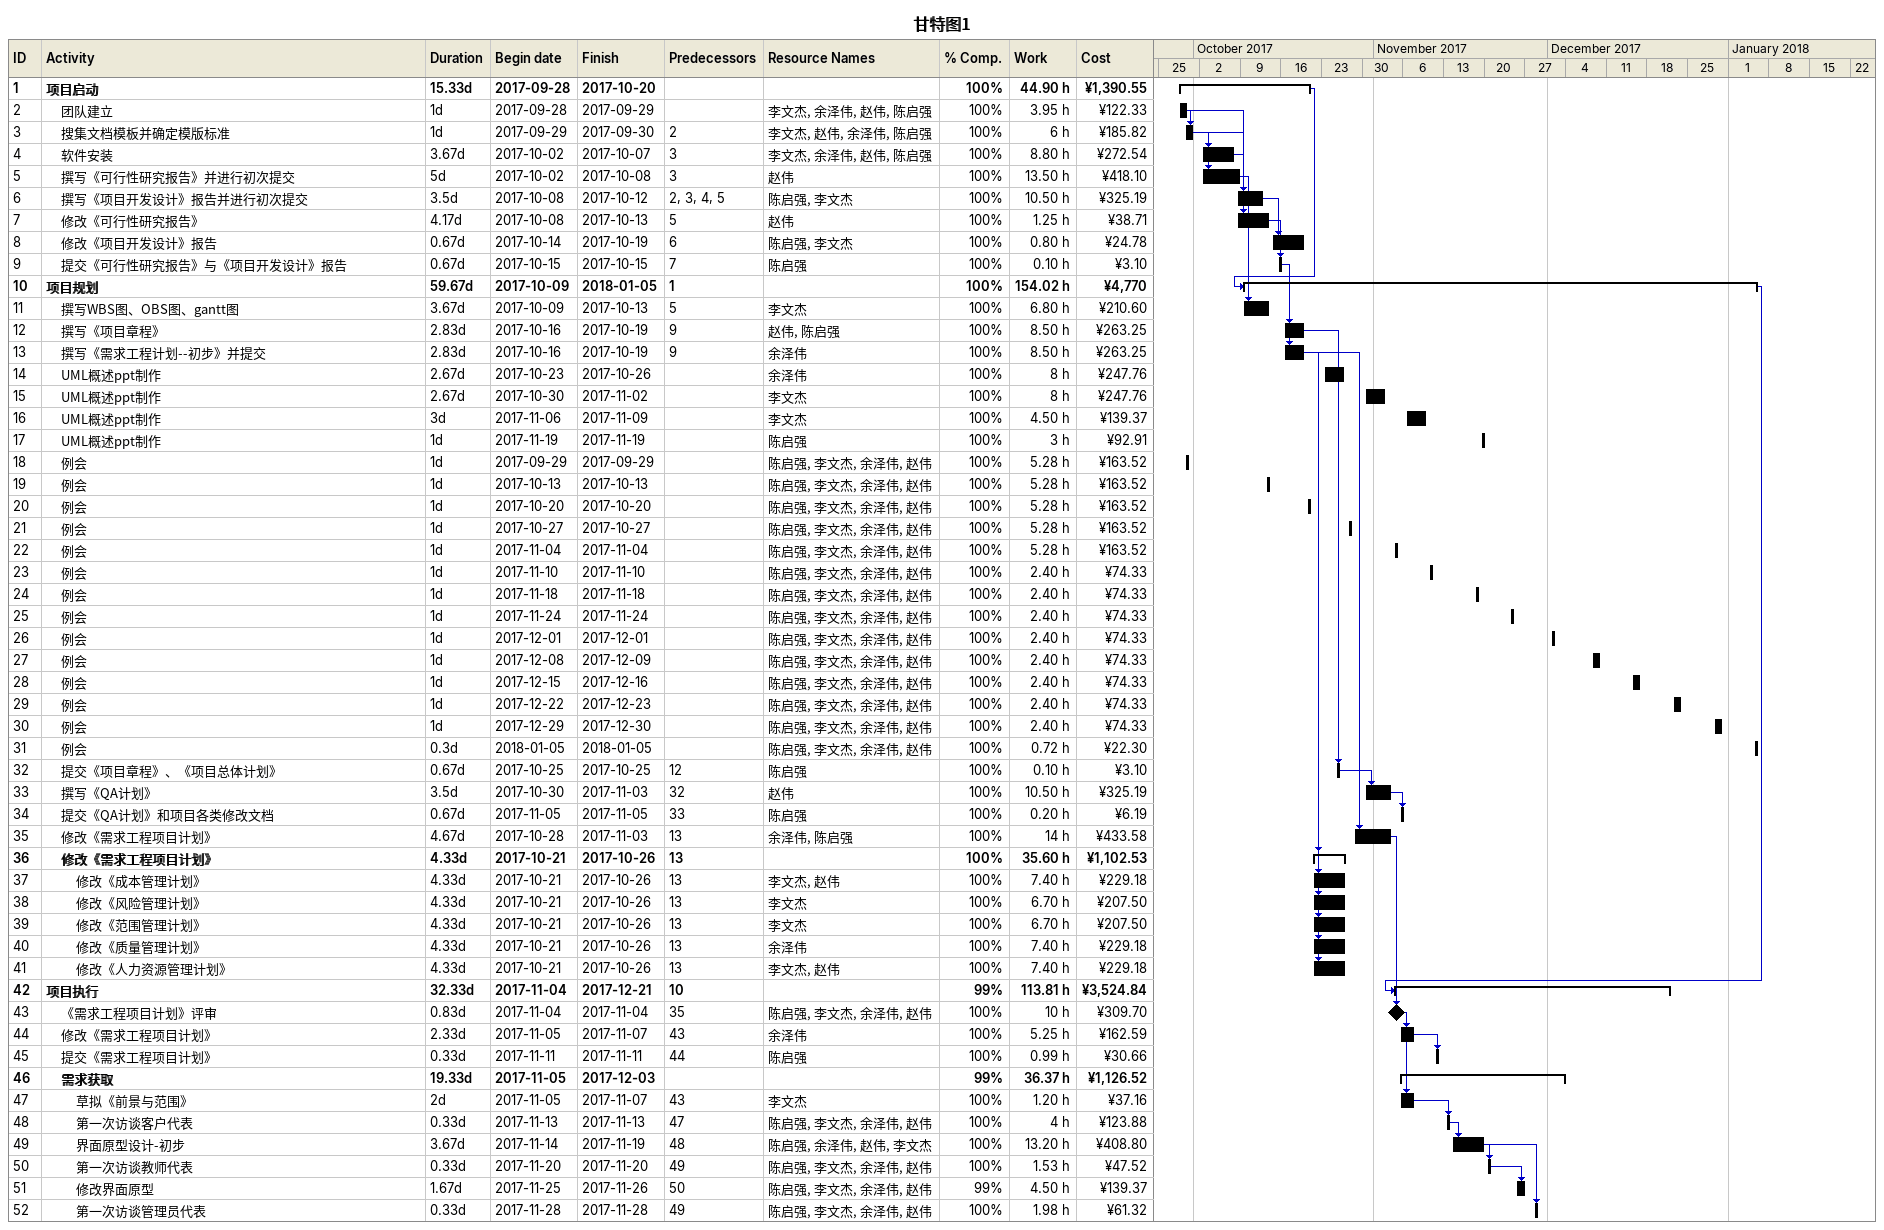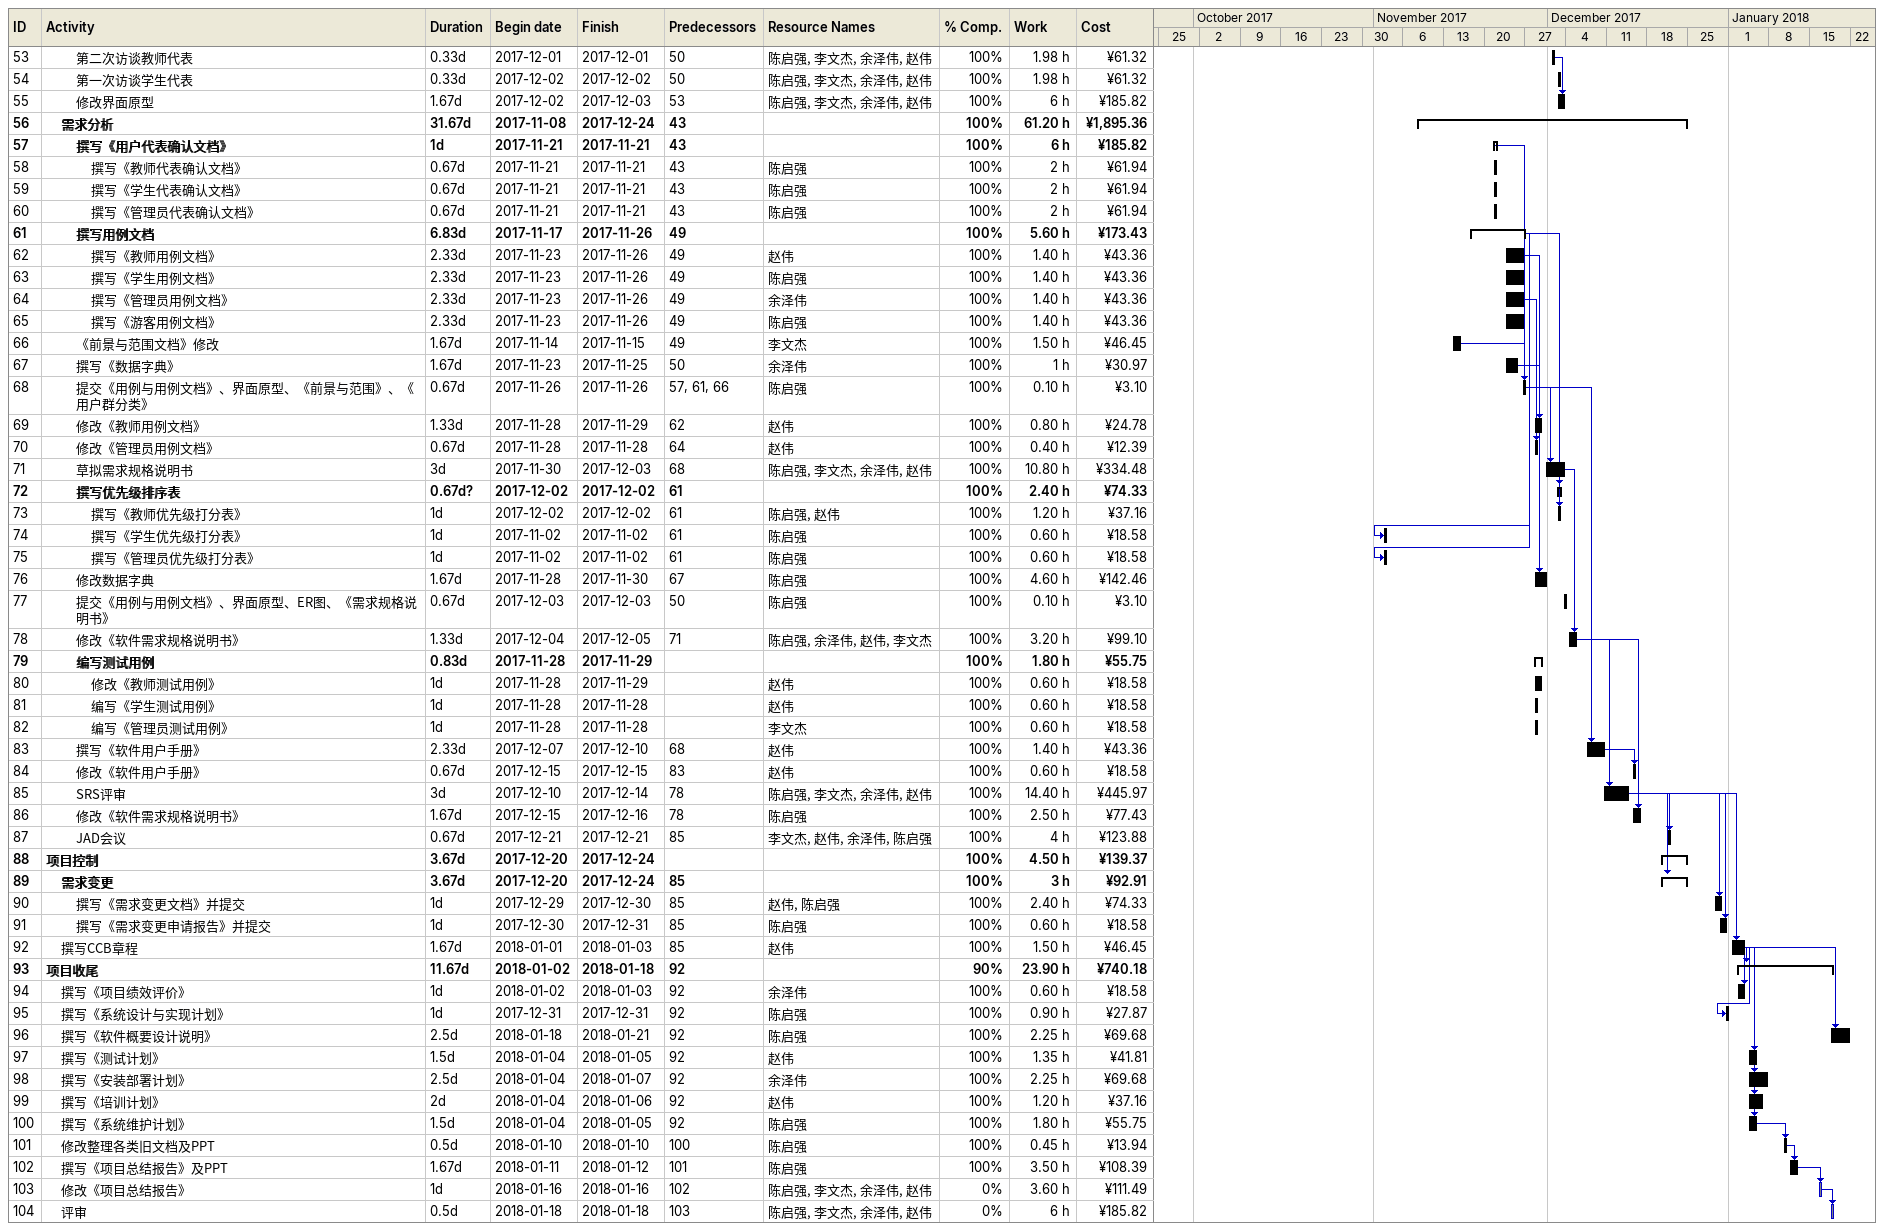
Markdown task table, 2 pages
甘特图1

| ID | Level | Task | Duration | Start | Finish | Predecessors | Resources | % complete | Work (h) | Cost (¥) |
|---|---|---|---|---|---|---|---|---|---|---|
| 1 | 1 | **项目启动** | 15.33d | 2017-09-28 | 2017-10-20 |  |  | 100 | 44.90 | 1390.55 |
| 2 | 2 | 团队建立 | 1d | 2017-09-28 | 2017-09-29 |  | 李文杰, 余泽伟, 赵伟, 陈启强 | 100 | 3.95 | 122.33 |
| 3 | 2 | 搜集文档模板并确定模版标准 | 1d | 2017-09-29 | 2017-09-30 | 2 | 李文杰, 赵伟, 余泽伟, 陈启强 | 100 | 6 | 185.82 |
| 4 | 2 | 软件安装 | 3.67d | 2017-10-02 | 2017-10-07 | 3 | 李文杰, 余泽伟, 赵伟, 陈启强 | 100 | 8.80 | 272.54 |
| 5 | 2 | 撰写《可行性研究报告》并进行初次提交 | 5d | 2017-10-02 | 2017-10-08 | 3 | 赵伟 | 100 | 13.50 | 418.10 |
| 6 | 2 | 撰写《项目开发设计》报告并进行初次提交 | 3.5d | 2017-10-08 | 2017-10-12 | 2, 3, 4, 5 | 陈启强, 李文杰 | 100 | 10.50 | 325.19 |
| 7 | 2 | 修改《可行性研究报告》 | 4.17d | 2017-10-08 | 2017-10-13 | 5 | 赵伟 | 100 | 1.25 | 38.71 |
| 8 | 2 | 修改《项目开发设计》报告 | 0.67d | 2017-10-14 | 2017-10-19 | 6 | 陈启强, 李文杰 | 100 | 0.80 | 24.78 |
| 9 | 2 | 提交《可行性研究报告》与《项目开发设计》报告 | 0.67d | 2017-10-15 | 2017-10-15 | 7 | 陈启强 | 100 | 0.10 | 3.10 |
| 10 | 1 | **项目规划** | 59.67d | 2017-10-09 | 2018-01-05 | 1 |  | 100 | 154.02 | 4770 |
| 11 | 2 | 撰写WBS图、OBS图、gantt图 | 3.67d | 2017-10-09 | 2017-10-13 | 5 | 李文杰 | 100 | 6.80 | 210.60 |
| 12 | 2 | 撰写《项目章程》 | 2.83d | 2017-10-16 | 2017-10-19 | 9 | 赵伟, 陈启强 | 100 | 8.50 | 263.25 |
| 13 | 2 | 撰写《需求工程计划--初步》并提交 | 2.83d | 2017-10-16 | 2017-10-19 | 9 | 余泽伟 | 100 | 8.50 | 263.25 |
| 14 | 2 | UML概述ppt制作 | 2.67d | 2017-10-23 | 2017-10-26 |  | 余泽伟 | 100 | 8 | 247.76 |
| 15 | 2 | UML概述ppt制作 | 2.67d | 2017-10-30 | 2017-11-02 |  | 李文杰 | 100 | 8 | 247.76 |
| 16 | 2 | UML概述ppt制作 | 3d | 2017-11-06 | 2017-11-09 |  | 李文杰 | 100 | 4.50 | 139.37 |
| 17 | 2 | UML概述ppt制作 | 1d | 2017-11-19 | 2017-11-19 |  | 陈启强 | 100 | 3 | 92.91 |
| 18 | 2 | 例会 | 1d | 2017-09-29 | 2017-09-29 |  | 陈启强, 李文杰, 余泽伟, 赵伟 | 100 | 5.28 | 163.52 |
| 19 | 2 | 例会 | 1d | 2017-10-13 | 2017-10-13 |  | 陈启强, 李文杰, 余泽伟, 赵伟 | 100 | 5.28 | 163.52 |
| 20 | 2 | 例会 | 1d | 2017-10-20 | 2017-10-20 |  | 陈启强, 李文杰, 余泽伟, 赵伟 | 100 | 5.28 | 163.52 |
| 21 | 2 | 例会 | 1d | 2017-10-27 | 2017-10-27 |  | 陈启强, 李文杰, 余泽伟, 赵伟 | 100 | 5.28 | 163.52 |
| 22 | 2 | 例会 | 1d | 2017-11-04 | 2017-11-04 |  | 陈启强, 李文杰, 余泽伟, 赵伟 | 100 | 5.28 | 163.52 |
| 23 | 2 | 例会 | 1d | 2017-11-10 | 2017-11-10 |  | 陈启强, 李文杰, 余泽伟, 赵伟 | 100 | 2.40 | 74.33 |
| 24 | 2 | 例会 | 1d | 2017-11-18 | 2017-11-18 |  | 陈启强, 李文杰, 余泽伟, 赵伟 | 100 | 2.40 | 74.33 |
| 25 | 2 | 例会 | 1d | 2017-11-24 | 2017-11-24 |  | 陈启强, 李文杰, 余泽伟, 赵伟 | 100 | 2.40 | 74.33 |
| 26 | 2 | 例会 | 1d | 2017-12-01 | 2017-12-01 |  | 陈启强, 李文杰, 余泽伟, 赵伟 | 100 | 2.40 | 74.33 |
| 27 | 2 | 例会 | 1d | 2017-12-08 | 2017-12-09 |  | 陈启强, 李文杰, 余泽伟, 赵伟 | 100 | 2.40 | 74.33 |
| 28 | 2 | 例会 | 1d | 2017-12-15 | 2017-12-16 |  | 陈启强, 李文杰, 余泽伟, 赵伟 | 100 | 2.40 | 74.33 |
| 29 | 2 | 例会 | 1d | 2017-12-22 | 2017-12-23 |  | 陈启强, 李文杰, 余泽伟, 赵伟 | 100 | 2.40 | 74.33 |
| 30 | 2 | 例会 | 1d | 2017-12-29 | 2017-12-30 |  | 陈启强, 李文杰, 余泽伟, 赵伟 | 100 | 2.40 | 74.33 |
| 31 | 2 | 例会 | 0.3d | 2018-01-05 | 2018-01-05 |  | 陈启强, 李文杰, 余泽伟, 赵伟 | 100 | 0.72 | 22.30 |
| 32 | 2 | 提交《项目章程》、《项目总体计划》 | 0.67d | 2017-10-25 | 2017-10-25 | 12 | 陈启强 | 100 | 0.10 | 3.10 |
| 33 | 2 | 撰写《QA计划》 | 3.5d | 2017-10-30 | 2017-11-03 | 32 | 赵伟 | 100 | 10.50 | 325.19 |
| 34 | 2 | 提交《QA计划》和项目各类修改文档 | 0.67d | 2017-11-05 | 2017-11-05 | 33 | 陈启强 | 100 | 0.20 | 6.19 |
| 35 | 2 | 修改《需求工程项目计划》 | 4.67d | 2017-10-28 | 2017-11-03 | 13 | 余泽伟, 陈启强 | 100 | 14 | 433.58 |
| 36 | 2 | **修改《需求工程项目计划》** | 4.33d | 2017-10-21 | 2017-10-26 | 13 |  | 100 | 35.60 | 1102.53 |
| 37 | 3 | 修改《成本管理计划》 | 4.33d | 2017-10-21 | 2017-10-26 | 13 | 李文杰, 赵伟 | 100 | 7.40 | 229.18 |
| 38 | 3 | 修改《风险管理计划》 | 4.33d | 2017-10-21 | 2017-10-26 | 13 | 李文杰 | 100 | 6.70 | 207.50 |
| 39 | 3 | 修改《范围管理计划》 | 4.33d | 2017-10-21 | 2017-10-26 | 13 | 李文杰 | 100 | 6.70 | 207.50 |
| 40 | 3 | 修改《质量管理计划》 | 4.33d | 2017-10-21 | 2017-10-26 | 13 | 余泽伟 | 100 | 7.40 | 229.18 |
| 41 | 3 | 修改《人力资源管理计划》 | 4.33d | 2017-10-21 | 2017-10-26 | 13 | 李文杰, 赵伟 | 100 | 7.40 | 229.18 |
| 42 | 1 | **项目执行** | 32.33d | 2017-11-04 | 2017-12-21 | 10 |  | 99 | 113.81 | 3524.84 |
| 43 | 2 | 《需求工程项目计划》评审 | 0.83d | 2017-11-04 | 2017-11-04 | 35 | 陈启强, 李文杰, 余泽伟, 赵伟 | 100 | 10 | 309.70 |
| 44 | 2 | 修改《需求工程项目计划》 | 2.33d | 2017-11-05 | 2017-11-07 | 43 | 余泽伟 | 100 | 5.25 | 162.59 |
| 45 | 2 | 提交《需求工程项目计划》 | 0.33d | 2017-11-11 | 2017-11-11 | 44 | 陈启强 | 100 | 0.99 | 30.66 |
| 46 | 2 | **需求获取** | 19.33d | 2017-11-05 | 2017-12-03 |  |  | 99 | 36.37 | 1126.52 |
| 47 | 3 | 草拟《前景与范围》 | 2d | 2017-11-05 | 2017-11-07 | 43 | 李文杰 | 100 | 1.20 | 37.16 |
| 48 | 3 | 第一次访谈客户代表 | 0.33d | 2017-11-13 | 2017-11-13 | 47 | 陈启强, 李文杰, 余泽伟, 赵伟 | 100 | 4 | 123.88 |
| 49 | 3 | 界面原型设计-初步 | 3.67d | 2017-11-14 | 2017-11-19 | 48 | 陈启强, 余泽伟, 赵伟, 李文杰 | 100 | 13.20 | 408.80 |
| 50 | 3 | 第一次访谈教师代表 | 0.33d | 2017-11-20 | 2017-11-20 | 49 | 陈启强, 李文杰, 余泽伟, 赵伟 | 100 | 1.53 | 47.52 |
| 51 | 3 | 修改界面原型 | 1.67d | 2017-11-25 | 2017-11-26 | 50 | 陈启强, 李文杰, 余泽伟, 赵伟 | 99 | 4.50 | 139.37 |
| 52 | 3 | 第一次访谈管理员代表 | 0.33d | 2017-11-28 | 2017-11-28 | 49 | 陈启强, 李文杰, 余泽伟, 赵伟 | 100 | 1.98 | 61.32 |
| 53 | 3 | 第二次访谈教师代表 | 0.33d | 2017-12-01 | 2017-12-01 | 50 | 陈启强, 李文杰, 余泽伟, 赵伟 | 100 | 1.98 | 61.32 |
| 54 | 3 | 第一次访谈学生代表 | 0.33d | 2017-12-02 | 2017-12-02 | 50 | 陈启强, 李文杰, 余泽伟, 赵伟 | 100 | 1.98 | 61.32 |
| 55 | 3 | 修改界面原型 | 1.67d | 2017-12-02 | 2017-12-03 | 53 | 陈启强, 李文杰, 余泽伟, 赵伟 | 100 | 6 | 185.82 |
| 56 | 2 | **需求分析** | 31.67d | 2017-11-08 | 2017-12-24 | 43 |  | 100 | 61.20 | 1895.36 |
| 57 | 3 | **撰写《用户代表确认文档》** | 1d | 2017-11-21 | 2017-11-21 | 43 |  | 100 | 6 | 185.82 |
| 58 | 4 | 撰写《教师代表确认文档》 | 0.67d | 2017-11-21 | 2017-11-21 | 43 | 陈启强 | 100 | 2 | 61.94 |
| 59 | 4 | 撰写《学生代表确认文档》 | 0.67d | 2017-11-21 | 2017-11-21 | 43 | 陈启强 | 100 | 2 | 61.94 |
| 60 | 4 | 撰写《管理员代表确认文档》 | 0.67d | 2017-11-21 | 2017-11-21 | 43 | 陈启强 | 100 | 2 | 61.94 |
| 61 | 3 | **撰写用例文档** | 6.83d | 2017-11-17 | 2017-11-26 | 49 |  | 100 | 5.60 | 173.43 |
| 62 | 4 | 撰写《教师用例文档》 | 2.33d | 2017-11-23 | 2017-11-26 | 49 | 赵伟 | 100 | 1.40 | 43.36 |
| 63 | 4 | 撰写《学生用例文档》 | 2.33d | 2017-11-23 | 2017-11-26 | 49 | 陈启强 | 100 | 1.40 | 43.36 |
| 64 | 4 | 撰写《管理员用例文档》 | 2.33d | 2017-11-23 | 2017-11-26 | 49 | 余泽伟 | 100 | 1.40 | 43.36 |
| 65 | 4 | 撰写《游客用例文档》 | 2.33d | 2017-11-23 | 2017-11-26 | 49 | 陈启强 | 100 | 1.40 | 43.36 |
| 66 | 3 | 《前景与范围文档》修改 | 1.67d | 2017-11-14 | 2017-11-15 | 49 | 李文杰 | 100 | 1.50 | 46.45 |
| 67 | 3 | 撰写《数据字典》 | 1.67d | 2017-11-23 | 2017-11-25 | 50 | 余泽伟 | 100 | 1 | 30.97 |
| 68 | 3 | 提交《用例与用例文档》、界面原型、《前景与范围》、《用户群分类》 | 0.67d | 2017-11-26 | 2017-11-26 | 57, 61, 66 | 陈启强 | 100 | 0.10 | 3.10 |
| 69 | 3 | 修改《教师用例文档》 | 1.33d | 2017-11-28 | 2017-11-29 | 62 | 赵伟 | 100 | 0.80 | 24.78 |
| 70 | 3 | 修改《管理员用例文档》 | 0.67d | 2017-11-28 | 2017-11-28 | 64 | 赵伟 | 100 | 0.40 | 12.39 |
| 71 | 3 | 草拟需求规格说明书 | 3d | 2017-11-30 | 2017-12-03 | 68 | 陈启强, 李文杰, 余泽伟, 赵伟 | 100 | 10.80 | 334.48 |
| 72 | 3 | **撰写优先级排序表** | 0.67d? | 2017-12-02 | 2017-12-02 | 61 |  | 100 | 2.40 | 74.33 |
| 73 | 4 | 撰写《教师优先级打分表》 | 1d | 2017-12-02 | 2017-12-02 | 61 | 陈启强, 赵伟 | 100 | 1.20 | 37.16 |
| 74 | 4 | 撰写《学生优先级打分表》 | 1d | 2017-11-02 | 2017-11-02 | 61 | 陈启强 | 100 | 0.60 | 18.58 |
| 75 | 4 | 撰写《管理员优先级打分表》 | 1d | 2017-11-02 | 2017-11-02 | 61 | 陈启强 | 100 | 0.60 | 18.58 |
| 76 | 3 | 修改数据字典 | 1.67d | 2017-11-28 | 2017-11-30 | 67 | 陈启强 | 100 | 4.60 | 142.46 |
| 77 | 3 | 提交《用例与用例文档》、界面原型、ER图、《需求规格说明书》 | 0.67d | 2017-12-03 | 2017-12-03 | 50 | 陈启强 | 100 | 0.10 | 3.10 |
| 78 | 3 | 修改《软件需求规格说明书》 | 1.33d | 2017-12-04 | 2017-12-05 | 71 | 陈启强, 余泽伟, 赵伟, 李文杰 | 100 | 3.20 | 99.10 |
| 79 | 3 | **编写测试用例** | 0.83d | 2017-11-28 | 2017-11-29 |  |  | 100 | 1.80 | 55.75 |
| 80 | 4 | 修改《教师测试用例》 | 1d | 2017-11-28 | 2017-11-29 |  | 赵伟 | 100 | 0.60 | 18.58 |
| 81 | 4 | 编写《学生测试用例》 | 1d | 2017-11-28 | 2017-11-28 |  | 赵伟 | 100 | 0.60 | 18.58 |
| 82 | 4 | 编写《管理员测试用例》 | 1d | 2017-11-28 | 2017-11-28 |  | 李文杰 | 100 | 0.60 | 18.58 |
| 83 | 3 | 撰写《软件用户手册》 | 2.33d | 2017-12-07 | 2017-12-10 | 68 | 赵伟 | 100 | 1.40 | 43.36 |
| 84 | 3 | 修改《软件用户手册》 | 0.67d | 2017-12-15 | 2017-12-15 | 83 | 赵伟 | 100 | 0.60 | 18.58 |
| 85 | 3 | SRS评审 | 3d | 2017-12-10 | 2017-12-14 | 78 | 陈启强, 李文杰, 余泽伟, 赵伟 | 100 | 14.40 | 445.97 |
| 86 | 3 | 修改《软件需求规格说明书》 | 1.67d | 2017-12-15 | 2017-12-16 | 78 | 陈启强 | 100 | 2.50 | 77.43 |
| 87 | 3 | JAD会议 | 0.67d | 2017-12-21 | 2017-12-21 | 85 | 李文杰, 赵伟, 余泽伟, 陈启强 | 100 | 4 | 123.88 |
| 88 | 1 | **项目控制** | 3.67d | 2017-12-20 | 2017-12-24 |  |  | 100 | 4.50 | 139.37 |
| 89 | 2 | **需求变更** | 3.67d | 2017-12-20 | 2017-12-24 | 85 |  | 100 | 3 | 92.91 |
| 90 | 3 | 撰写《需求变更文档》并提交 | 1d | 2017-12-29 | 2017-12-30 | 85 | 赵伟, 陈启强 | 100 | 2.40 | 74.33 |
| 91 | 3 | 撰写《需求变更申请报告》并提交 | 1d | 2017-12-30 | 2017-12-31 | 85 | 陈启强 | 100 | 0.60 | 18.58 |
| 92 | 2 | 撰写CCB章程 | 1.67d | 2018-01-01 | 2018-01-03 | 85 | 赵伟 | 100 | 1.50 | 46.45 |
| 93 | 1 | **项目收尾** | 11.67d | 2018-01-02 | 2018-01-18 | 92 |  | 90 | 23.90 | 740.18 |
| 94 | 2 | 撰写《项目绩效评价》 | 1d | 2018-01-02 | 2018-01-03 | 92 | 余泽伟 | 100 | 0.60 | 18.58 |
| 95 | 2 | 撰写《系统设计与实现计划》 | 1d | 2017-12-31 | 2017-12-31 | 92 | 陈启强 | 100 | 0.90 | 27.87 |
| 96 | 2 | 撰写《软件概要设计说明》 | 2.5d | 2018-01-18 | 2018-01-21 | 92 | 陈启强 | 100 | 2.25 | 69.68 |
| 97 | 2 | 撰写《测试计划》 | 1.5d | 2018-01-04 | 2018-01-05 | 92 | 赵伟 | 100 | 1.35 | 41.81 |
| 98 | 2 | 撰写《安装部署计划》 | 2.5d | 2018-01-04 | 2018-01-07 | 92 | 余泽伟 | 100 | 2.25 | 69.68 |
| 99 | 2 | 撰写《培训计划》 | 2d | 2018-01-04 | 2018-01-06 | 92 | 赵伟 | 100 | 1.20 | 37.16 |
| 100 | 2 | 撰写《系统维护计划》 | 1.5d | 2018-01-04 | 2018-01-05 | 92 | 陈启强 | 100 | 1.80 | 55.75 |
| 101 | 2 | 修改整理各类旧文档及PPT | 0.5d | 2018-01-10 | 2018-01-10 | 100 | 陈启强 | 100 | 0.45 | 13.94 |
| 102 | 2 | 撰写《项目总结报告》及PPT | 1.67d | 2018-01-11 | 2018-01-12 | 101 | 陈启强 | 100 | 3.50 | 108.39 |
| 103 | 2 | 修改《项目总结报告》 | 1d | 2018-01-16 | 2018-01-16 | 102 | 陈启强, 李文杰, 余泽伟, 赵伟 | 0 | 3.60 | 111.49 |
| 104 | 2 | 评审 | 0.5d | 2018-01-18 | 2018-01-18 | 103 | 陈启强, 李文杰, 余泽伟, 赵伟 | 0 | 6 | 185.82 |
